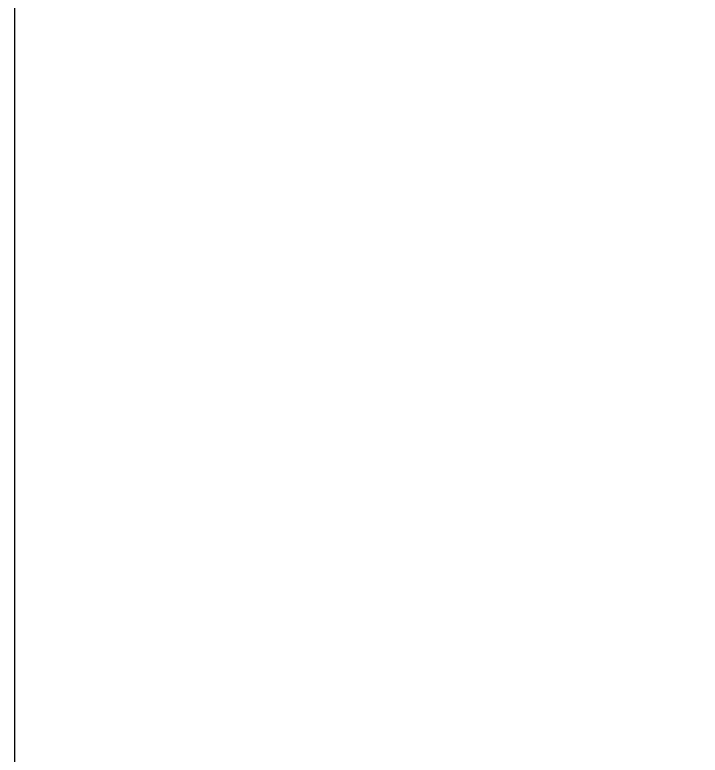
# Model space of a CAD drawing. Header units: millimetres. Extents: x -1821 to 14707, y -2864 to 1473.
# Drawn here: x 6000 to 6247.5, y -1386.6 to -1119.1 of the extents above; entities that cross this region are included whole.
import ezdxf

# ---------------------------------------------------------------- set-up
doc = ezdxf.new("R2010")
doc.units = ezdxf.units.MM
doc.layers.add('BOUND_EXT', color=30, linetype='Continuous')

msp = doc.modelspace()

# ---------------------------------------------------------------- linework, layer by layer
at = {"layer": 'BOUND_EXT'}
msp.add_lwpolyline([(6000, -580.702407681154), (8707.19699957364, -580.702407681154), (8707.19699957364, -2863.704819557062), (6000, -2863.704819557062)], close=True, dxfattribs=at)

doc.saveas('drawing.dxf')
